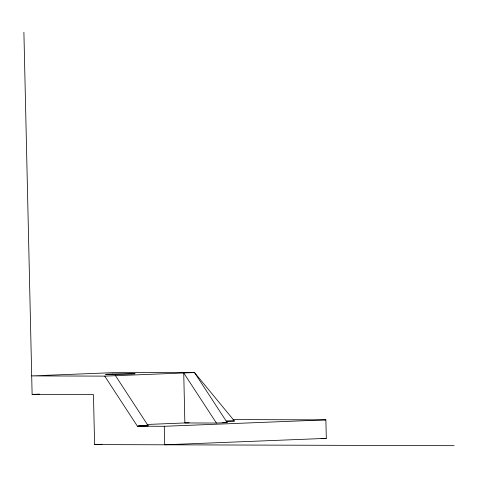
<?xml version="1.0" encoding="UTF-8"?>
<svg xmlns="http://www.w3.org/2000/svg" width="478" height="478" viewBox="0 0 478 478"><rect width="100%" height="100%" fill="white"/><g stroke="black" fill="none" stroke-linecap="round" stroke-linejoin="round"><path stroke-width="0.72" d="M147.099 424.47L184.867 422.946L216.415 423.042L227.187 422.612L194.504 372.553L121.472 372.332L31.697 375.899L104.73 376.12L194.504 372.553L234.423 420.999L226.219 421.327M23.9 32.313L32.116 394.41L39.513 394.117M104.73 376.12L137.413 426.203L148.186 425.773L115.503 375.696M164.283 426.286L325.882 419.863L326.301 438.38L164.707 444.797L164.283 426.286L137.413 426.203M32.116 394.41L93.461 394.601L94.596 444.582L101.987 444.289M189.174 422.785L184.867 422.946L183.731 372.96L216.415 423.042M233.049 419.582L325.882 419.863M226.387 420.975L234.423 420.999M222.784 422.606L227.187 422.612M138.644 425.743L148.186 425.773M321.102 438.362L326.301 438.38M94.596 444.582L454.1 445.687M112.617 373.987L109.593 374.107A14.818 0.311 -1.3 0 0 107.58 374.525L109.988 374.537A14.818 0.311 -1.3 0 0 129.998 374.095A14.818 0.311 -1.3 0 0 132.233 373.623A14.818 0.311 -1.3 0 0 112.617 373.987"/></g></svg>
